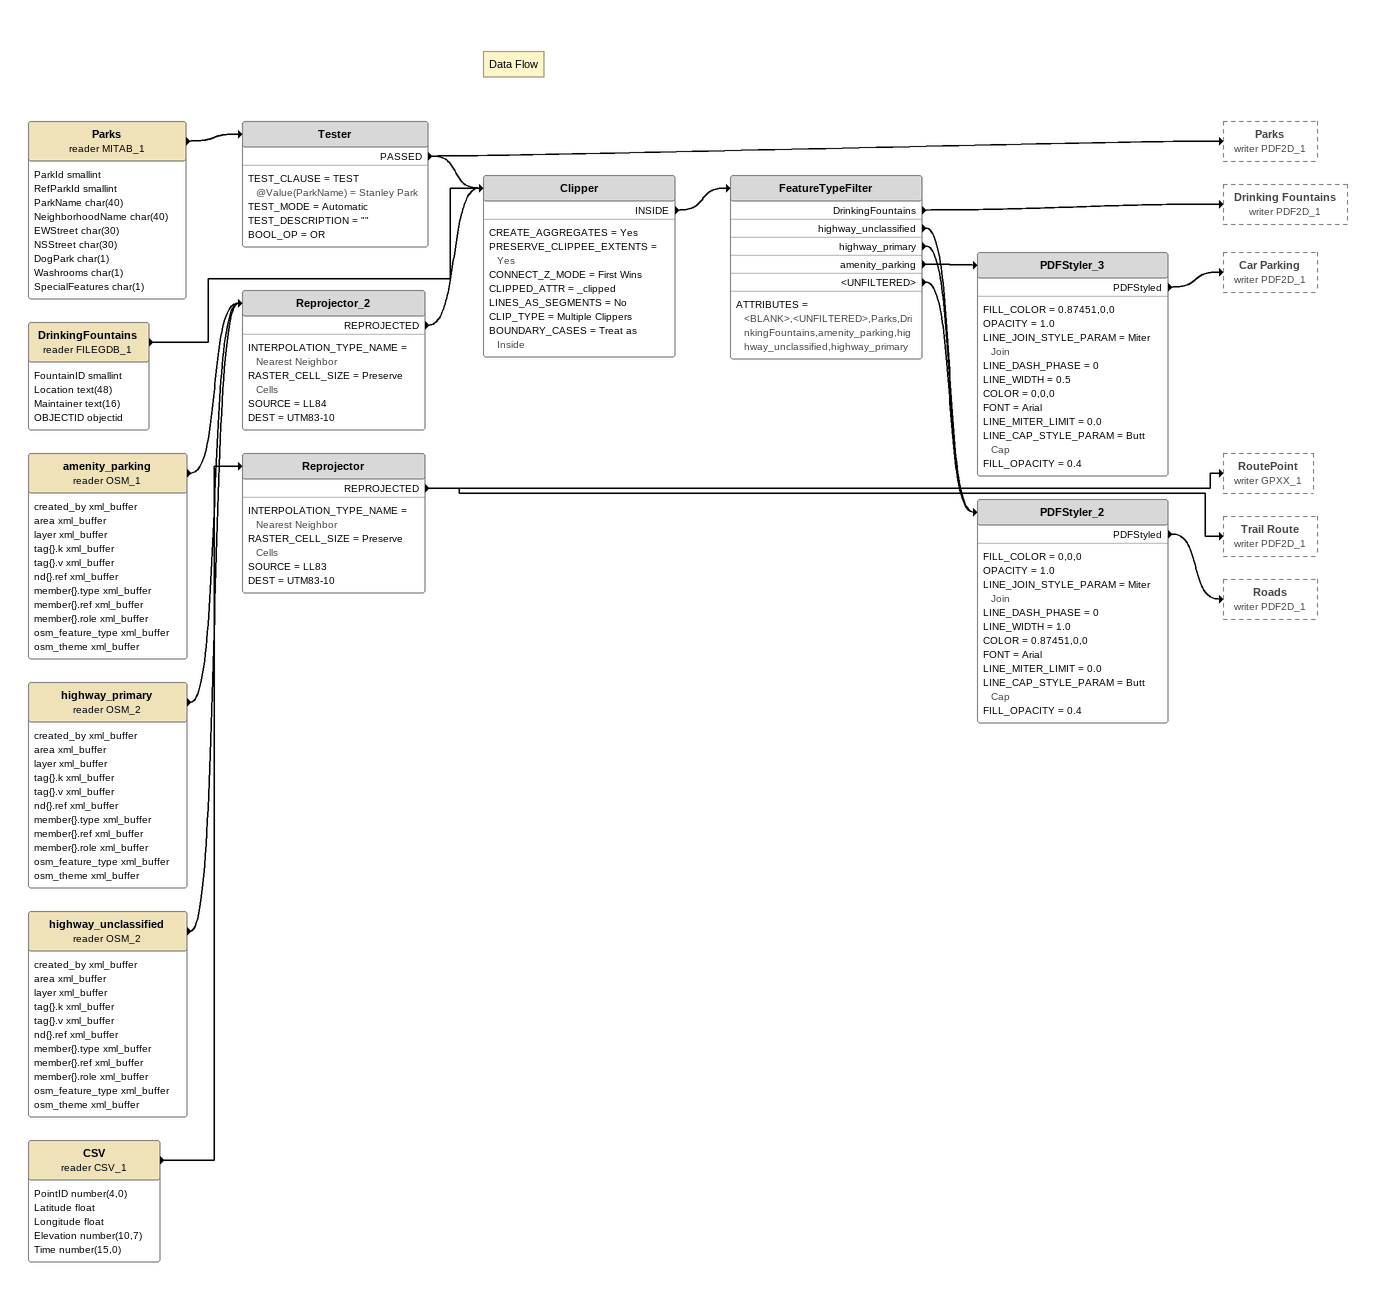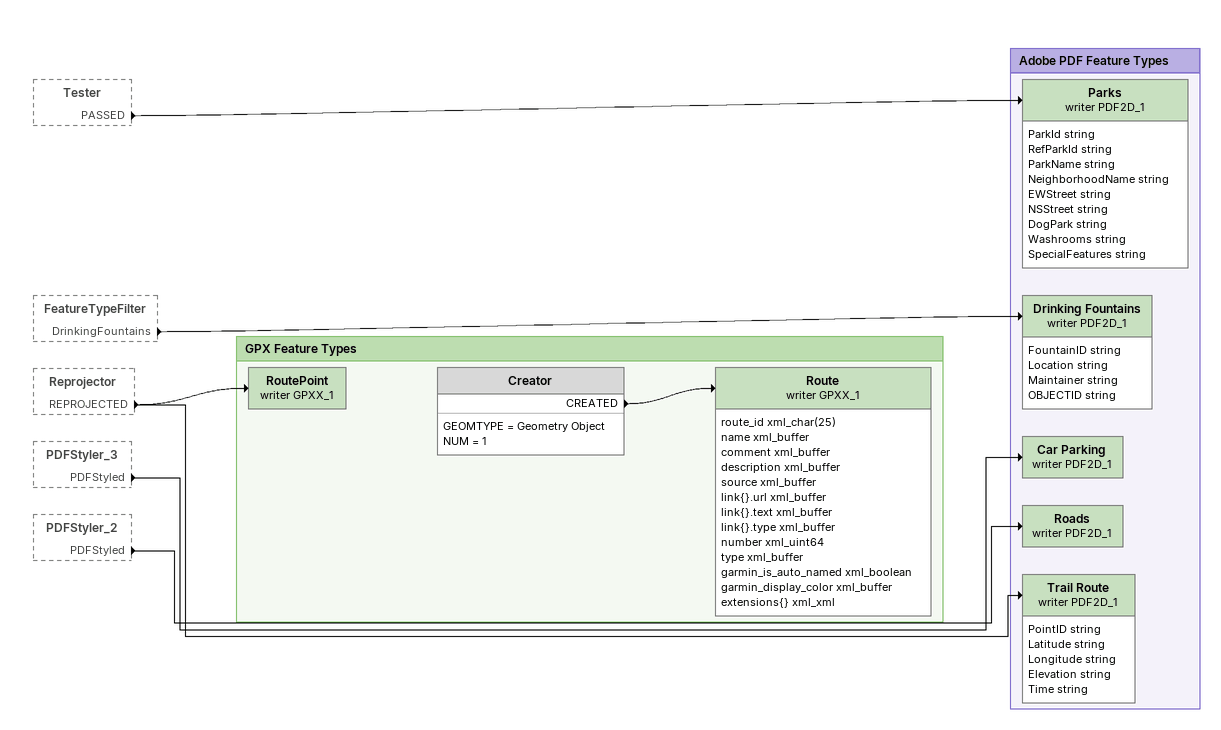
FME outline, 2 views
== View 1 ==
Parks (reader MITAB_1)
    attributes: ParkId smallint, RefParkId smallint, ParkName char(40), NeighborhoodName char(40), EWStreet char(30), NSStreet char(30), DogPark char(1), Washrooms char(1), SpecialFeatures char(1)
    -> Tester
Tester
    TEST_CLAUSE = TEST @Value(ParkName) = Stanley Park
    TEST_MODE = Automatic
    TEST_DESCRIPTION = ""
    BOOL_OP = OR
    PASSED -> Clipper
    PASSED -> Parks (writer PDF2D_1)
DrinkingFountains (reader FILEGDB_1)
    attributes: FountainID smallint, Location text(48), Maintainer text(16), OBJECTID objectid
    -> Clipper
amenity_parking (reader OSM_1)
    attributes: created_by xml_buffer, area xml_buffer, layer xml_buffer, tag{}.k xml_buffer, tag{}.v xml_buffer, nd{}.ref xml_buffer, member{}.type xml_buffer, member{}.ref xml_buffer, member{}.role xml_buffer, osm_feature_type xml_buffer, osm_theme xml_buffer
    -> Reprojector_2
highway_primary (reader OSM_2)
    attributes: created_by xml_buffer, area xml_buffer, layer xml_buffer, tag{}.k xml_buffer, tag{}.v xml_buffer, nd{}.ref xml_buffer, member{}.type xml_buffer, member{}.ref xml_buffer, member{}.role xml_buffer, osm_feature_type xml_buffer, osm_theme xml_buffer
    -> Reprojector_2
highway_unclassified (reader OSM_2)
    attributes: created_by xml_buffer, area xml_buffer, layer xml_buffer, tag{}.k xml_buffer, tag{}.v xml_buffer, nd{}.ref xml_buffer, member{}.type xml_buffer, member{}.ref xml_buffer, member{}.role xml_buffer, osm_feature_type xml_buffer, osm_theme xml_buffer
    -> Reprojector_2
Reprojector_2
    INTERPOLATION_TYPE_NAME = Nearest Neighbor
    RASTER_CELL_SIZE = Preserve Cells
    SOURCE = LL84
    DEST = UTM83-10
    REPROJECTED -> Clipper
Note: Data Flow
Clipper
    CREATE_AGGREGATES = Yes
    PRESERVE_CLIPPEE_EXTENTS = Yes
    CONNECT_Z_MODE = First Wins
    CLIPPED_ATTR = _clipped
    LINES_AS_SEGMENTS = No
    CLIP_TYPE = Multiple Clippers
    BOUNDARY_CASES = Treat as Inside
    INSIDE -> FeatureTypeFilter
FeatureTypeFilter
    ATTRIBUTES = <BLANK>,<UNFILTERED>,Parks,DrinkingFountains,amenity_parking,highway_unclassified,highway_primary
    DrinkingFountains -> Drinking Fountains (writer PDF2D_1)
    highway_unclassified -> PDFStyler_2
    highway_primary -> PDFStyler_2
    amenity_parking -> PDFStyler_3
    <UNFILTERED> -> PDFStyler_2
PDFStyler_3
    FILL_COLOR = 0.87451,0,0
    OPACITY = 1.0
    LINE_JOIN_STYLE_PARAM = Miter Join
    LINE_DASH_PHASE = 0
    LINE_WIDTH = 0.5
    COLOR = 0,0,0
    FONT = Arial
    LINE_MITER_LIMIT = 0.0
    LINE_CAP_STYLE_PARAM = Butt Cap
    FILL_OPACITY = 0.4
    PDFStyled -> Car Parking (writer PDF2D_1)
PDFStyler_2
    FILL_COLOR = 0,0,0
    OPACITY = 1.0
    LINE_JOIN_STYLE_PARAM = Miter Join
    LINE_DASH_PHASE = 0
    LINE_WIDTH = 1.0
    COLOR = 0.87451,0,0
    FONT = Arial
    LINE_MITER_LIMIT = 0.0
    LINE_CAP_STYLE_PARAM = Butt Cap
    FILL_OPACITY = 0.4
    PDFStyled -> Roads (writer PDF2D_1)
CSV (reader CSV_1)
    attributes: PointID number(4,0), Latitude float, Longitude float, Elevation number(10,7), Time number(15,0)
    -> Reprojector
Reprojector
    INTERPOLATION_TYPE_NAME = Nearest Neighbor
    RASTER_CELL_SIZE = Preserve Cells
    SOURCE = LL83
    DEST = UTM83-10
    REPROJECTED -> RoutePoint (writer GPXX_1)
    REPROJECTED -> Trail Route (writer PDF2D_1)

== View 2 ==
Tester [outside]
    PASSED -> Parks (writer PDF2D_1)
FeatureTypeFilter [outside]
    DrinkingFountains -> Drinking Fountains (writer PDF2D_1)
Reprojector [outside]
    REPROJECTED -> RoutePoint (writer GPXX_1)
    REPROJECTED -> Trail Route (writer PDF2D_1)
PDFStyler_3 [outside]
    PDFStyled -> Car Parking (writer PDF2D_1)
PDFStyler_2 [outside]
    PDFStyled -> Roads (writer PDF2D_1)

Bookmark: Adobe PDF Feature Types
Parks (writer PDF2D_1)
    attributes: ParkId string, RefParkId string, ParkName string, NeighborhoodName string, EWStreet string, NSStreet string, DogPark string, Washrooms string, SpecialFeatures string
Drinking Fountains (writer PDF2D_1)
    attributes: FountainID string, Location string, Maintainer string, OBJECTID string
Car Parking (writer PDF2D_1)
Roads (writer PDF2D_1)
Trail Route (writer PDF2D_1)
    attributes: PointID string, Latitude string, Longitude string, Elevation string, Time string

Bookmark: GPX Feature Types
RoutePoint (writer GPXX_1)
Creator
    GEOMTYPE = Geometry Object
    NUM = 1
    CREATED -> Route (writer GPXX_1)
Route (writer GPXX_1)
    attributes: route_id xml_char(25), name xml_buffer, comment xml_buffer, description xml_buffer, source xml_buffer, link{}.url xml_buffer, link{}.text xml_buffer, link{}.type xml_buffer, number xml_uint64, type xml_buffer, garmin_is_auto_named xml_boolean, garmin_display_color xml_buffer, extensions{} xml_xml
